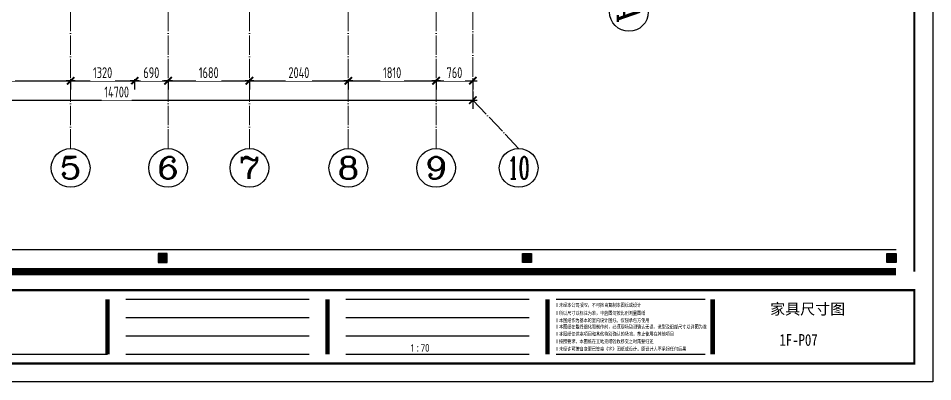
# Model space of a CAD drawing. Header units: inches. Extents: x -50945 to 250244, y -404780 to 18493.
# Drawn here: x 40670 to 59539, y -359828 to -352325 of the extents above; entities that cross this region are included whole.
import ezdxf
from ezdxf.enums import TextEntityAlignment as Align

# ---------------------------------------------------------------- set-up
doc = ezdxf.new("R2010")
doc.units = ezdxf.units.IN
doc.header["$MEASUREMENT"] = 0
doc.linetypes.add('DOTE', pattern=[2.42, 2, -0.2, 0.02, -0.2])
for name, color, linetype in [('0 @ 1 (1)', 7, 'Continuous'), ('15开关布置图-YJ', 2, 'Continuous'), ('AXIS', 1, 'Continuous'), ('AXIS_TEXT', 7, 'Continuous'), ('A图框', 7, 'Continuous'), ('D-ARCHI', 250, 'Continuous'), ('外标注', 50, 'Continuous')]:
    doc.layers.add(name, color=color, linetype=linetype)
doc.styles.add('04.YBC-外标注3.0', font='', dxfattribs={"width": 0.8, "height": 3})
doc.styles.add('05.YBC-内标注2.5', font='', dxfattribs={"width": 0.8, "height": 2.5})
doc.styles.add('_TCH_AXIS', font='COMPLEX', dxfattribs={"bigfont": 'GBCBIG'})
doc.styles.add('COMPLEX', font='COMPLEX')
doc.styles.add('HBA-DIMT', font='ARCHS.SHX', dxfattribs={"width": 0.8})
doc.styles.get("Standard").update_dxf_attribs({"font": 'Arial.ttf'})
doc.styles.add('宋体', font='', dxfattribs={"width": 0.8})
doc.styles.get('04.YBC-外标注3.0').set_extended_font_data('SimSun')
doc.styles.get('05.YBC-内标注2.5').set_extended_font_data('SimSun')
doc.styles.get('宋体').set_extended_font_data('SimSun')
doc.dimstyles.new('HBA_40', dxfattribs={"dimscale": 50, "dimtxt": 2.5, "dimasz": 0.1, "dimexe": 2, "dimexo": 2.5, "dimgap": 0.6, "dimtad": 1, "dimdec": 0, "dimrnd": 5, "dimzin": 0, "dimtxsty": 'HBA-DIMT', "dimblk": 'HBA_DIMENSION_TICK', "dimblk1": 'HBA_DIMENSION_TICK', "dimblk2": 'HBA_DIMENSION_TICK', "dimcen": 0.125, "dimclrd": 44, "dimclre": 44, "dimclrt": 2, "dimadec": 0, "dimazin": 0, "dimtfac": 1, "dimtdec": 0, "dimtix": 1, "dimtmove": 1, "dimatfit": 3, "dimldrblk": 'HBA_Leader_Dot', "dimfxl": 0, "dimtvp": 1, "dimtfill": 1, "dimtolj": 1, "dimtzin": 0, "dimarcsym": 0})

# ---------------------------------------------------------------- blocks, each defined once
blk = doc.blocks.new('HBA_DIMENSION_TICK')
at = {"color": 0, "linetype": 'ByBlock'}
for p, q in [((-10, 0), (0, 0)), ((0, 0), (10, 0))]:
    blk.add_line(p, q, dxfattribs=at)
at = {"color": 50, "linetype": 'ByBlock'}
blk.add_solid([(-10, -7), (-7, -10), (7, 10), (10, 7)], dxfattribs=at)
blk = doc.blocks.new('*D404')
at = {"layer": 'Defpoints', "color": 0, "transparency": 16777216}
for p in [(38940, -353360), (41750, -353360), (41750, -353615)]:
    blk.add_point(p, dxfattribs=at)
at = {"layer": '外标注', "color": 44, "lineweight": -2, "transparency": 16777216}
for p, q in [((38940, -353585), (38940, -353795)), ((38949, -353615), (41741, -353615)), ((41750, -353585), (41750, -353795))]:
    blk.add_line(p, q, dxfattribs=at)
at = {"layer": '外标注', "color": 44, "lineweight": -2, "transparency": 16777216, "xscale": 9, "yscale": 9, "zscale": 9, "rotation": 180}
blk.add_blockref('HBA_DIMENSION_TICK', (38940, -353615), dxfattribs=at)
at = {"layer": '外标注', "color": 44, "lineweight": -2, "transparency": 16777216, "xscale": 9, "yscale": 9, "zscale": 9}
blk.add_blockref('HBA_DIMENSION_TICK', (41750, -353615), dxfattribs=at)
at = {"layer": '外标注', "color": 2, "transparency": 16777216, "insert": (40345, -353448), "char_height": 225, "attachment_point": 5, "style": 'HBA-DIMT', "bg_fill": 3, "box_fill_scale": 1.25, "bg_fill_color": 256, "bg_fill_true_color": 13158600, "bg_fill_transparency": 0}
blk.add_mtext('\\A1;2810', dxfattribs=at)
blk = doc.blocks.new('HBA_Leader_Dot')
at = {"color": 0, "linetype": 'ByBlock'}
blk.add_line((-5, 0), (-10, 0), dxfattribs=at)
at = {"color": 0, "linetype": 'ByBlock', "const_width": 5}
blk.add_lwpolyline([(-2.5, 0, 1), (2.5, 0, 1)], format="xyb", close=True, dxfattribs=at)
blk = doc.blocks.new('*D405')
at = {"layer": 'Defpoints', "color": 0, "transparency": 16777216}
for p in [(41750, -353360), (43070, -353360), (43070, -353615)]:
    blk.add_point(p, dxfattribs=at)
at = {"layer": '外标注', "color": 44, "lineweight": -2, "transparency": 16777216}
for p, q in [((41750, -353585), (41750, -353795)), ((41759, -353615), (43061, -353615)), ((43070, -353585), (43070, -353795))]:
    blk.add_line(p, q, dxfattribs=at)
at = {"layer": '外标注', "color": 44, "lineweight": -2, "transparency": 16777216, "xscale": 9, "yscale": 9, "zscale": 9, "rotation": 180}
blk.add_blockref('HBA_DIMENSION_TICK', (41750, -353615), dxfattribs=at)
at = {"layer": '外标注', "color": 44, "lineweight": -2, "transparency": 16777216, "xscale": 9, "yscale": 9, "zscale": 9}
blk.add_blockref('HBA_DIMENSION_TICK', (43070, -353615), dxfattribs=at)
at = {"layer": '外标注', "color": 2, "transparency": 16777216, "insert": (42410, -353448), "char_height": 225, "attachment_point": 5, "style": 'HBA-DIMT', "bg_fill": 3, "box_fill_scale": 1.25, "bg_fill_color": 256, "bg_fill_true_color": 13158600, "bg_fill_transparency": 0}
blk.add_mtext('\\A1;1320', dxfattribs=at)
blk = doc.blocks.new('*D406')
at = {"layer": 'Defpoints', "color": 0, "transparency": 16777216}
for p in [(43070, -353360), (43760, -353360), (43760, -353615)]:
    blk.add_point(p, dxfattribs=at)
at = {"layer": '外标注', "color": 44, "lineweight": -2, "transparency": 16777216}
for p, q in [((43070, -353585), (43070, -353795)), ((43079, -353615), (43751, -353615)), ((43760, -353585), (43760, -353795))]:
    blk.add_line(p, q, dxfattribs=at)
at = {"layer": '外标注', "color": 44, "lineweight": -2, "transparency": 16777216, "xscale": 9, "yscale": 9, "zscale": 9, "rotation": 180}
blk.add_blockref('HBA_DIMENSION_TICK', (43070, -353615), dxfattribs=at)
at = {"layer": '外标注', "color": 44, "lineweight": -2, "transparency": 16777216, "xscale": 9, "yscale": 9, "zscale": 9}
blk.add_blockref('HBA_DIMENSION_TICK', (43760, -353615), dxfattribs=at)
at = {"layer": '外标注', "color": 2, "transparency": 16777216, "insert": (43415, -353448), "char_height": 225, "attachment_point": 5, "style": 'HBA-DIMT', "bg_fill": 3, "box_fill_scale": 1.25, "bg_fill_color": 256, "bg_fill_true_color": 13158600, "bg_fill_transparency": 0}
blk.add_mtext('\\A1;690', dxfattribs=at)
blk = doc.blocks.new('*D407')
at = {"layer": 'Defpoints', "color": 0, "transparency": 16777216}
for p in [(43760, -353360), (45440, -353360), (45440, -353615)]:
    blk.add_point(p, dxfattribs=at)
at = {"layer": '外标注', "color": 44, "lineweight": -2, "transparency": 16777216}
for p, q in [((43760, -353585), (43760, -353795)), ((43769, -353615), (45431, -353615)), ((45440, -353585), (45440, -353795))]:
    blk.add_line(p, q, dxfattribs=at)
at = {"layer": '外标注', "color": 44, "lineweight": -2, "transparency": 16777216, "xscale": 9, "yscale": 9, "zscale": 9, "rotation": 180}
blk.add_blockref('HBA_DIMENSION_TICK', (43760, -353615), dxfattribs=at)
at = {"layer": '外标注', "color": 44, "lineweight": -2, "transparency": 16777216, "xscale": 9, "yscale": 9, "zscale": 9}
blk.add_blockref('HBA_DIMENSION_TICK', (45440, -353615), dxfattribs=at)
at = {"layer": '外标注', "color": 2, "transparency": 16777216, "insert": (44600, -353448), "char_height": 225, "attachment_point": 5, "style": 'HBA-DIMT', "bg_fill": 3, "box_fill_scale": 1.25, "bg_fill_color": 256, "bg_fill_true_color": 13158600, "bg_fill_transparency": 0}
blk.add_mtext('\\A1;1680', dxfattribs=at)
blk = doc.blocks.new('*D408')
at = {"layer": 'Defpoints', "color": 0, "transparency": 16777216}
for p in [(45440, -353360), (47480, -353360), (47480, -353615)]:
    blk.add_point(p, dxfattribs=at)
at = {"layer": '外标注', "color": 44, "lineweight": -2, "transparency": 16777216}
for p, q in [((45440, -353585), (45440, -353795)), ((45449, -353615), (47471, -353615)), ((47480, -353585), (47480, -353795))]:
    blk.add_line(p, q, dxfattribs=at)
at = {"layer": '外标注', "color": 44, "lineweight": -2, "transparency": 16777216, "xscale": 9, "yscale": 9, "zscale": 9, "rotation": 180}
blk.add_blockref('HBA_DIMENSION_TICK', (45440, -353615), dxfattribs=at)
at = {"layer": '外标注', "color": 44, "lineweight": -2, "transparency": 16777216, "xscale": 9, "yscale": 9, "zscale": 9}
blk.add_blockref('HBA_DIMENSION_TICK', (47480, -353615), dxfattribs=at)
at = {"layer": '外标注', "color": 2, "transparency": 16777216, "insert": (46460, -353448), "char_height": 225, "attachment_point": 5, "style": 'HBA-DIMT', "bg_fill": 3, "box_fill_scale": 1.25, "bg_fill_color": 256, "bg_fill_true_color": 13158600, "bg_fill_transparency": 0}
blk.add_mtext('\\A1;2040', dxfattribs=at)
blk = doc.blocks.new('*D409')
at = {"layer": 'Defpoints', "color": 0, "transparency": 16777216}
for p in [(47480, -353360), (49290, -353360), (49290, -353615)]:
    blk.add_point(p, dxfattribs=at)
at = {"layer": '外标注', "color": 44, "lineweight": -2, "transparency": 16777216}
for p, q in [((47480, -353585), (47480, -353795)), ((47489, -353615), (49281, -353615)), ((49290, -353585), (49290, -353795))]:
    blk.add_line(p, q, dxfattribs=at)
at = {"layer": '外标注', "color": 44, "lineweight": -2, "transparency": 16777216, "xscale": 9, "yscale": 9, "zscale": 9, "rotation": 180}
blk.add_blockref('HBA_DIMENSION_TICK', (47480, -353615), dxfattribs=at)
at = {"layer": '外标注', "color": 44, "lineweight": -2, "transparency": 16777216, "xscale": 9, "yscale": 9, "zscale": 9}
blk.add_blockref('HBA_DIMENSION_TICK', (49290, -353615), dxfattribs=at)
at = {"layer": '外标注', "color": 2, "transparency": 16777216, "insert": (48385, -353448), "char_height": 225, "attachment_point": 5, "style": 'HBA-DIMT', "bg_fill": 3, "box_fill_scale": 1.25, "bg_fill_color": 256, "bg_fill_true_color": 13158600, "bg_fill_transparency": 0}
blk.add_mtext('\\A1;1810', dxfattribs=at)
blk = doc.blocks.new('*D410')
at = {"layer": 'Defpoints', "color": 0, "transparency": 16777216}
for p in [(49290, -353360), (50050, -353360), (50050, -353615)]:
    blk.add_point(p, dxfattribs=at)
at = {"layer": '外标注', "color": 44, "lineweight": -2, "transparency": 16777216}
for p, q in [((49290, -353585), (49290, -353795)), ((49299, -353615), (50041, -353615)), ((50050, -353585), (50050, -353795))]:
    blk.add_line(p, q, dxfattribs=at)
at = {"layer": '外标注', "color": 44, "lineweight": -2, "transparency": 16777216, "xscale": 9, "yscale": 9, "zscale": 9, "rotation": 180}
blk.add_blockref('HBA_DIMENSION_TICK', (49290, -353615), dxfattribs=at)
at = {"layer": '外标注', "color": 44, "lineweight": -2, "transparency": 16777216, "xscale": 9, "yscale": 9, "zscale": 9}
blk.add_blockref('HBA_DIMENSION_TICK', (50050, -353615), dxfattribs=at)
at = {"layer": '外标注', "color": 2, "transparency": 16777216, "insert": (49670, -353448), "char_height": 225, "attachment_point": 5, "style": 'HBA-DIMT', "bg_fill": 3, "box_fill_scale": 1.25, "bg_fill_color": 256, "bg_fill_true_color": 13158600, "bg_fill_transparency": 0}
blk.add_mtext('\\A1;760', dxfattribs=at)
blk = doc.blocks.new('*D411')
at = {"layer": 'Defpoints', "color": 0, "transparency": 16777216}
for p in [(35350, -353615), (50050, -353615), (50050, -354015)]:
    blk.add_point(p, dxfattribs=at)
at = {"layer": '外标注', "color": 44, "lineweight": -2, "transparency": 16777216}
for p, q in [((35350, -353840), (35350, -354195)), ((50050, -353840), (50050, -354195)), ((35359, -354015), (50041, -354015))]:
    blk.add_line(p, q, dxfattribs=at)
at = {"layer": '外标注', "color": 44, "lineweight": -2, "transparency": 16777216, "xscale": 9, "yscale": 9, "zscale": 9, "rotation": 180}
blk.add_blockref('HBA_DIMENSION_TICK', (35350, -354015), dxfattribs=at)
at = {"layer": '外标注', "color": 44, "lineweight": -2, "transparency": 16777216, "xscale": 9, "yscale": 9, "zscale": 9}
blk.add_blockref('HBA_DIMENSION_TICK', (50050, -354015), dxfattribs=at)
at = {"layer": '外标注', "color": 2, "transparency": 16777216, "insert": (42700, -353848), "char_height": 225, "attachment_point": 5, "style": 'HBA-DIMT', "bg_fill": 3, "box_fill_scale": 1.25, "bg_fill_color": 256, "bg_fill_true_color": 13158600, "bg_fill_transparency": 0}
blk.add_mtext('\\A1;14700', dxfattribs=at)
blk = doc.blocks.new('_AXISO')
blk.add_circle((0, 0), 0.5)
at = {"layer": 'AXIS_TEXT', "style": 'COMPLEX', "width": 1.041667}
blk.add_attdef('A', text='', height=0.56, dxfattribs=at).set_placement((-0.25, -0.28), (0.25, -0.28), align=Align.FIT)
blk = doc.blocks.new('gegeg')
at = {"layer": 'A图框'}
h = blk.add_hatch(color=256, dxfattribs=at)
h.dxf.hatch_style = 1
h.paths.add_polyline_path([(147800, -57733), (147975, -57733), (147975, -57558), (147800, -57558)])
h = blk.add_hatch(color=256, dxfattribs=at)
h.dxf.hatch_style = 1
h.paths.add_polyline_path([(154931, -57558), (154756, -57558), (154756, -57733), (154931, -57733)])
h = blk.add_hatch(color=256, dxfattribs=at)
h.dxf.hatch_style = 1
h.paths.add_polyline_path([(161887, -57558), (161712, -57558), (161712, -57733), (161887, -57733)])
for p, q in [((133887, -57482), (161887, -57482)), ((147184, -58433), (150684, -58433)), ((151384, -58433), (154884, -58433)), ((155398, -58433), (158242, -58433)), ((147184, -58783), (150684, -58783)), ((151384, -58783), (154884, -58783)), ((147184, -59133), (150684, -59133)), ((151384, -59133), (154884, -59133)), ((138761, -59483), (146834, -59483)), ((147184, -59483), (150684, -59483)), ((151384, -59483), (154884, -59483)), ((155398, -59483), (158242, -59483))]:
    blk.add_line(p, q, dxfattribs=at)
for points in [[(162587, -39218), (162587, -60008), (133187, -60008), (133187, -39218)], [(147975, -57558), (147800, -57558), (147800, -57733), (147975, -57733)], [(154756, -57558), (154931, -57558), (154931, -57733), (154756, -57733)], [(161712, -57558), (161887, -57558), (161887, -57733), (161712, -57733)]]:
    blk.add_lwpolyline(points, close=True, dxfattribs=at)
for points, const_width in [([(133537, -40125), (133537, -39568), (162237, -39568), (162237, -57908)], 42), ([(161887, -57908), (133887, -57908)], 140), ([(146834, -58433), (146834, -59483)], 84), ([(151034, -58433), (151034, -59483)], 84), ([(155234, -58433), (155234, -59483)], 84), ([(158387, -58433), (158387, -59483)], 84)]:
    blk.add_lwpolyline(points, dxfattribs=dict(at, const_width=const_width))
at = {"layer": 'A图框', "const_width": 42}
blk.add_lwpolyline([(133537, -58258), (162237, -58258), (162237, -59658), (133537, -59658)], close=True, dxfattribs=at)
at = {"layer": '0 @ 1 (1)', "insert": (152579, -59363), "char_height": 175, "width": 3199.54, "attachment_point": 4, "style": '05.YBC-内标注2.5'}
blk.add_mtext('{\\fMicrosoft YaHei|b0|i0|c134|p34;\\H0.8x; 1 : 70}', dxfattribs=at)
at = {"layer": 'A图框', "char_height": 70, "attachment_point": 1, "style": '04.YBC-外标注3.0'}
for s, width, insert in [('{\\fArial Unicode MS|b0|i0|c134|p0;l 未经本公司授权，不可擅自复制本图纸或设计}', 1842.18, (155405, -58508)), ('{\\fArial Unicode MS|b0|i0|c134|p0;l 所以尺寸以标注为准，非蓝图勿按比例测量图纸}', 1906.2, (155405, -58662)), ('{\\fArial Unicode MS|b0|i0|c134|p0;l 本图纸作为基本的室内设计图纸，仅限承包方使用}', 2550.12, (155405, -58801)), ('{\\fArial Unicode MS|b0|i0|c134|p0;l 本图纸在最终细化和制作前，必须现场勘测确认无误，造型及细部尺寸以详图为准}', 3701.19, (155405, -58923)), ('{\\fArial Unicode MS|b0|i0|c134|p0;l 本图纸仅供本项目和其他特别确认的场地，禁止使用在其他项目}', 3008.74, (155405, -59060)), ('{\\fArial Unicode MS|b0|i0|c134|p0;l 按照要求，本图纸在工地完成验收移交之时需要归还}', 1941.8, (155405, -59203)), ('{\\fArial Unicode MS|b0|i0|c134|p0;l 未经许可擅自变更已签章《字》图纸或设计，原设计人不承担任何后果}', 3026.66, (155405, -59346))]:
    blk.add_mtext_dynamic_manual_height_columns(s, width=width, gutter_width=1, heights=[0], dxfattribs=dict(at, insert=insert))

msp = doc.modelspace()

# ---------------------------------------------------------------- block references
at = {"layer": 'AXIS'}
ref = msp.add_blockref('_AXISO', (53270.5, -352194.62), dxfattribs=dict(at, xscale=800, yscale=800, zscale=800, rotation=270))
ref.add_attrib('A', 'A', dxfattribs={"layer": 'AXIS_TEXT', "height": 452.55, "rotation": 270, "style": '_TCH_AXIS', "width": 1.166667}).set_placement((53044.22, -351968.35), (53044.22, -352420.9), align=Align.FIT)
ref = msp.add_blockref('_AXISO', (41750.2, -355414.62), dxfattribs=dict(at, xscale=800, yscale=800, zscale=800))
ref.add_attrib('A', '5', dxfattribs={"layer": 'AXIS_TEXT', "height": 452.55, "style": '_TCH_AXIS', "width": 1.5}).set_placement((41523.92, -355640.9), (41976.47, -355640.9), align=Align.FIT)
ref = msp.add_blockref('_AXISO', (43760.2, -355414.62), dxfattribs=dict(at, xscale=800, yscale=800, zscale=800))
ref.add_attrib('A', '6', dxfattribs={"layer": 'AXIS_TEXT', "height": 452.55, "style": '_TCH_AXIS', "width": 1.5}).set_placement((43533.92, -355640.9), (43986.47, -355640.9), align=Align.FIT)
ref = msp.add_blockref('_AXISO', (45440.2, -355414.62), dxfattribs=dict(at, xscale=800, yscale=800, zscale=800))
ref.add_attrib('A', '7', dxfattribs={"layer": 'AXIS_TEXT', "height": 452.55, "style": '_TCH_AXIS', "width": 1.5}).set_placement((45213.92, -355640.9), (45666.47, -355640.9), align=Align.FIT)
ref = msp.add_blockref('_AXISO', (47480.2, -355414.62), dxfattribs=dict(at, xscale=800, yscale=800, zscale=800))
ref.add_attrib('A', '8', dxfattribs={"layer": 'AXIS_TEXT', "height": 452.55, "style": '_TCH_AXIS', "width": 1.5}).set_placement((47253.92, -355640.9), (47706.47, -355640.9), align=Align.FIT)
ref = msp.add_blockref('_AXISO', (49290.5, -355414.62), dxfattribs=dict(at, xscale=800, yscale=800, zscale=800))
ref.add_attrib('A', '9', dxfattribs={"layer": 'AXIS_TEXT', "height": 452.55, "style": '_TCH_AXIS', "width": 1.5}).set_placement((49064.22, -355640.9), (49516.77, -355640.9), align=Align.FIT)
ref = msp.add_blockref('_AXISO', (50995.16, -355414.62), dxfattribs=dict(at, xscale=800, yscale=800, zscale=800))
ref.add_attrib('A', '10', dxfattribs={"layer": 'AXIS_TEXT', "height": 452.548, "style": '_TCH_AXIS', "width": 0.724138}).set_placement((50768.89, -355640.9), (51221.44, -355640.9), align=Align.FIT)

# ---------------------------------------------------------------- texts
at = {"color": 253, "insert": (56375.54, -358844.22), "char_height": 242.164, "attachment_point": 1, "style": '宋体'}
msp.add_mtext_dynamic_manual_height_columns('1F-P07', width=66.2668, gutter_width=16.21, heights=[0], dxfattribs=at)
at = {"layer": 'A图框', "insert": (56185.09, -358212.21), "char_height": 227.0292, "attachment_point": 1}
msp.add_mtext_dynamic_manual_height_columns('{\\fArial Unicode MS|b0|i0|c134|p0;家具尺寸图}', width=2770.8358, gutter_width=16.21, heights=[0], dxfattribs=at)

# ---------------------------------------------------------------- dimensions: what is measured, and where the dimension line sits
at = {"layer": '外标注'}
dim = msp.add_linear_dim(base=(41750.2, -353614.62), p1=(38940.2, -353359.58), p2=(41750.2, -353359.58), dimstyle='HBA_40', override={"dimscale": 90, "dimfxl": 200, "dimfxlon": 1}, dxfattribs=at)
dim.commit()
dim.dimension.update_dxf_attribs({"geometry": '*D404', "text_midpoint": (40345.2, -353448.12)})

# ---------------------------------------------------------------- next in the draw order: dimensions: what is measured, and where the dimension line sits
dim = msp.add_linear_dim(base=(43070.2, -353614.62), p1=(41750.2, -353359.58), p2=(43070.2, -353359.58), dimstyle='HBA_40', override={"dimscale": 90, "dimfxl": 200, "dimfxlon": 1}, dxfattribs=at)
dim.commit()
dim.dimension.update_dxf_attribs({"geometry": '*D405', "text_midpoint": (42410.2, -353448.12)})

# ---------------------------------------------------------------- next in the draw order: dimensions: what is measured, and where the dimension line sits
dim = msp.add_linear_dim(base=(43760.2, -353614.62), p1=(43070.2, -353359.58), p2=(43760.2, -353359.58), dimstyle='HBA_40', override={"dimscale": 90, "dimfxl": 200, "dimfxlon": 1}, dxfattribs=at)
dim.commit()
dim.dimension.update_dxf_attribs({"geometry": '*D406', "text_midpoint": (43415.2, -353448.12)})

# ---------------------------------------------------------------- next in the draw order: dimensions: what is measured, and where the dimension line sits
dim = msp.add_linear_dim(base=(45440.2, -353614.62), p1=(43760.2, -353359.58), p2=(45440.2, -353359.58), dimstyle='HBA_40', override={"dimscale": 90, "dimfxl": 200, "dimfxlon": 1}, dxfattribs=at)
dim.commit()
dim.dimension.update_dxf_attribs({"geometry": '*D407', "text_midpoint": (44600.2, -353448.12)})

# ---------------------------------------------------------------- next in the draw order: dimensions: what is measured, and where the dimension line sits
dim = msp.add_linear_dim(base=(47480.2, -353614.62), p1=(45440.2, -353359.58), p2=(47480.2, -353359.58), dimstyle='HBA_40', override={"dimscale": 90, "dimfxl": 200, "dimfxlon": 1}, dxfattribs=at)
dim.commit()
dim.dimension.update_dxf_attribs({"geometry": '*D408', "text_midpoint": (46460.2, -353448.12)})

# ---------------------------------------------------------------- next in the draw order: dimensions: what is measured, and where the dimension line sits
dim = msp.add_linear_dim(base=(49290.5, -353614.62), p1=(47480.2, -353359.58), p2=(49290.5, -353359.58), dimstyle='HBA_40', override={"dimscale": 90, "dimfxl": 200, "dimfxlon": 1}, dxfattribs=at)
dim.commit()
dim.dimension.update_dxf_attribs({"geometry": '*D409', "text_midpoint": (48385.35, -353448.12)})

# ---------------------------------------------------------------- next in the draw order: dimensions: what is measured, and where the dimension line sits
dim = msp.add_linear_dim(base=(50050.5, -353614.62), p1=(49290.5, -353359.58), p2=(50050.5, -353359.58), dimstyle='HBA_40', override={"dimscale": 90, "dimfxl": 200, "dimfxlon": 1}, dxfattribs=at)
dim.commit()
dim.dimension.update_dxf_attribs({"geometry": '*D410', "text_midpoint": (49670.5, -353448.12)})

# ---------------------------------------------------------------- next in the draw order: dimensions: what is measured, and where the dimension line sits
dim = msp.add_linear_dim(base=(50050.5, -354014.62), p1=(35350.5, -353614.62), p2=(50050.5, -353614.62), dimstyle='HBA_40', override={"dimscale": 90, "dimfxl": 200, "dimfxlon": 1}, dxfattribs=at)
dim.commit()
dim.dimension.update_dxf_attribs({"geometry": '*D411', "text_midpoint": (42700.5, -353848.12)})

# ---------------------------------------------------------------- next in the draw order: linework, layer by layer
at = {"layer": 'D-ARCHI', "color": 251, "linetype": 'DOTE', "lineweight": 5, "ltscale": 200}
for p, q in [((43760.2, -355014.62), (43760.2, -340066.05)), ((45440.2, -355014.62), (45440.2, -340066.05)), ((50050.5, -354014.62), (50050.5, -340066.05)), ((49290.5, -355014.62), (49290.5, -347486.29)), ((41750.2, -355014.62), (41750.2, -348686.29)), ((47480.2, -355014.62), (47480.2, -348686.29)), ((50050.5, -354017.12), (50995.16, -355014.62))]:
    msp.add_line(p, q, dxfattribs=at)

# ---------------------------------------------------------------- next in the draw order: block references
at = {"layer": '15开关布置图-YJ', "color": 2, "xscale": 1.081091401797356, "yscale": 1.081091401797356, "zscale": 1.081091401797356}
msp.add_blockref('gegeg', (-116232.48, -294954.08), dxfattribs=at)

doc.saveas('drawing.dxf')
